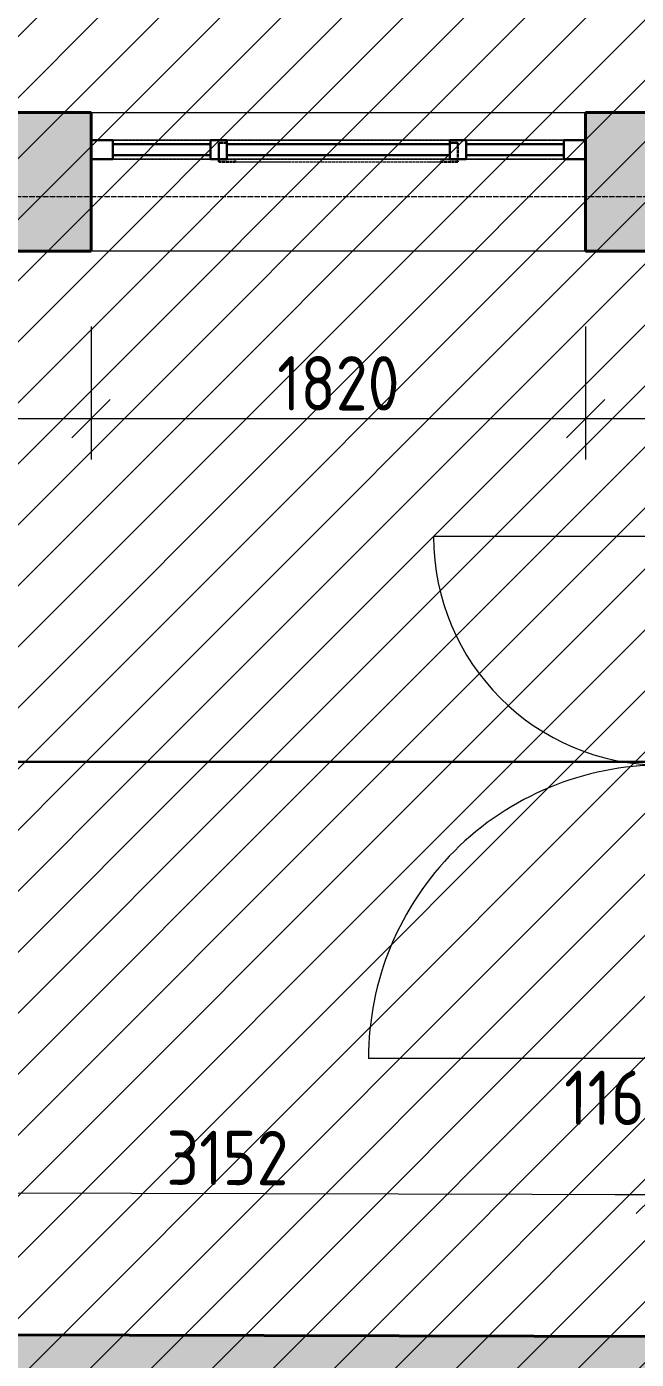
# Model space of a CAD drawing. Header units: millimetres. Extents: x -11886 to 379896, y -8130 to 47743.
# Drawn here: x 235679 to 237923, y 9130 to 14032 of the extents above; entities that cross this region are included whole.
import ezdxf

# ---------------------------------------------------------------- set-up
doc = ezdxf.new("R2010")
doc.units = ezdxf.units.MM
for name, pattern in [('ADSK_Линия сетки', [25, 20, -2.5, 0, -2.5]), ('ADSK_Сверху', [4.5, 3, -1.5]), ('ADSK_Снесено', [4.5, 3, -1.5])]:
    doc.linetypes.add(name, pattern=pattern)
for name, color, linetype, lineweight, true_color in [('_ Окна', 5, 'Continuous', 30, 0x0000ff), ('Витраж', 5, 'Continuous', 18, 0x0000ff), ('Двери', 5, 'Continuous', 18, 0x0000ff), ('Окна', 5, 'Continuous', 18, 0x0000ff), ('Панели витража', 5, 'Continuous', 18, 0x0000ff), ('Стены внутренние', 5, 'Continuous', 18, 0x0000ff), ('Стены наружные', 1, 'ADSK_Снесено', 18, 0xff0000)]:
    doc.layers.add(name, color=color, linetype=linetype, lineweight=lineweight, true_color=true_color)
doc.layers.add('Оси', color=7, linetype='Continuous', lineweight=9)
doc.layers.add('Размеры', color=7, linetype='Continuous', lineweight=9)
doc.styles.add('GOST Common_1', font='GOST_Common.ttf', dxfattribs={"width": 0.9, "height": 200})
doc.dimstyles.new('ADSK_Основной_2_мм_Округление_до_1_мм', dxfattribs={"dimscale": 304.8, "dimtxt": 201.142999, "dimasz": 0.463911, "dimexe": 0.492126, "dimexo": 0.492126, "dimgap": 0.098425, "dimtad": 1, "dimdec": 0, "dimdsep": 46, "dimtxsty": 'GOST Common_1', "dimblk1": 'OBLIQUE', "dimblk2": 'OBLIQUE', "dimsah": 1, "dimcen": 0.09, "dimdle": 0.492126, "dimazin": 2, "dimtfac": 1, "dimtdec": 4, "dimtix": 1, "dimtmove": 0, "dimatfit": 3, "dimfxl": 1, "dimtvp": 1, "dimtolj": 1, "dimtzin": 0, "dimlwd": 20, "dimlwe": 20, "dimarcsym": 2})
doc.dimstyles.new('ADSK_Основной_2_мм_Округление_до_1_мм_1', dxfattribs={"dimscale": 304.8, "dimtxt": 201.142999, "dimasz": 0.463911, "dimexe": 0.492126, "dimexo": 0.492126, "dimgap": 0.098425, "dimtad": 1, "dimdec": 0, "dimdsep": 46, "dimtxsty": 'GOST Common_1', "dimblk1": 'OBLIQUE', "dimblk2": 'OBLIQUE', "dimsah": 1, "dimcen": 0.09, "dimdle": 0.492126, "dimazin": 2, "dimtfac": 1, "dimtdec": 4, "dimtix": 1, "dimtmove": 1, "dimatfit": 3, "dimfxl": 1, "dimtvp": 1, "dimtolj": 1, "dimtzin": 0, "dimlwd": 20, "dimlwe": 20, "dimarcsym": 2})
pattern_1 = [(45, (215977.25, 85026.59), (-112.2532, 112.2532), [])]

# ---------------------------------------------------------------- blocks, each defined once
blk = doc.blocks.new('Прямоугольный импост - 70х20_60мм-1225109-03 План 3-го этажа')
at = {"layer": 'Витраж', "color": 161, "linetype": 'ADSK_Сверху', "true_color": 0xaaaaff}
for p, q in [((39644.1, 2341.7), (39644.1, 2271.7)), ((39724.1, 2341.7), (39644.1, 2341.7)), ((40114.1, 2341.7), (40084.1, 2341.7)), ((39724.1, 2271.7), (39644.1, 2271.7)), ((40114.1, 2271.7), (40084.1, 2271.7))]:
    blk.add_line(p, q, dxfattribs=at)
blk = doc.blocks.new('Прямоугольный импост - 70х20_60мм-1236811-03 План 3-го этажа')
at = {"layer": 'Витраж', "color": 161, "linetype": 'ADSK_Сверху', "true_color": 0xaaaaff}
for p, q in [((-80, 35), (0, 35)), ((0, 35), (0, -35)), ((0, -35), (-80, -35))]:
    blk.add_line(p, q, dxfattribs=at)
blk = doc.blocks.new('Прямоугольный импост - 70х20_60мм-1236812-03 План 3-го этажа')
at = {"layer": 'Витраж', "color": 161, "linetype": 'ADSK_Сверху', "true_color": 0xaaaaff}
for p, q in [((0, 35), (-80, 35)), ((0, -35), (0, 35)), ((-80, -35), (0, -35))]:
    blk.add_line(p, q, dxfattribs=at)
blk = doc.blocks.new('Прямоугольный импост - 70х20_60мм-1225111-03 План 3-го этажа')
at = {"layer": 'Витраж', "color": 161, "linetype": 'ADSK_Сверху', "true_color": 0xaaaaff}
for p, q in [((40144.1, 2341.7), (40114.1, 2341.7)), ((40994.1, 2341.7), (40964.1, 2341.7)), ((40144.1, 2271.7), (40114.1, 2271.7)), ((40994.1, 2271.7), (40964.1, 2271.7))]:
    blk.add_line(p, q, dxfattribs=at)
blk = doc.blocks.new('Витраж-тент со смещением вовне - 60мм 30 сдвиг-1466982-03 План 3-го этажа')
at = {"layer": '_ Окна', "color": 161, "linetype": 'ADSK_Сверху', "true_color": 0xaaaaff}
for p, q in [((-440, 25), (-440, -45)), ((-440, 25), (-410, 25)), ((-440, -45), (-440, 25)), ((440, 25), (410, 25)), ((440, -45), (440, 25)), ((440, -45), (440, 25)), ((-380, -45), (-440, -45)), ((-380, -35), (-380, -45)), ((380, -35), (380, -45)), ((380, -45), (440, -45))]:
    blk.add_line(p, q, dxfattribs=at)
at = {"layer": 'Окна', "color": 161, "linetype": 'ADSK_Сверху', "true_color": 0xaaaaff}
blk.add_line((-380, -45), (380, -45), dxfattribs=at)
blk = doc.blocks.new('Прямоугольный импост - 70х20_60мм-1225113-03 План 3-го этажа')
at = {"layer": 'Витраж', "color": 161, "linetype": 'ADSK_Сверху', "true_color": 0xaaaaff}
for p, q in [((41024.1, 2341.7), (40994.1, 2341.7)), ((41464.1, 2341.7), (41384.1, 2341.7)), ((41464.1, 2271.7), (41464.1, 2341.7)), ((41024.1, 2271.7), (40994.1, 2271.7)), ((41464.1, 2271.7), (41384.1, 2271.7))]:
    blk.add_line(p, q, dxfattribs=at)
blk = doc.blocks.new('Прямоугольный импост - 70х60мм-1236807-03 План 3-го этажа')
at = {"layer": 'Витраж', "color": 161, "linetype": 'ADSK_Сверху', "true_color": 0xaaaaff}
for p, q in [((-30, 35), (30, 35)), ((30, -35), (-30, -35))]:
    blk.add_line(p, q, dxfattribs=at)
blk = doc.blocks.new('Прямоугольный импост - 70х60мм-1225009-03 План 3-го этажа')
at = {"layer": 'Витраж', "color": 161, "linetype": 'ADSK_Сверху', "true_color": 0xaaaaff}
for p, q in [((41024.1, 2341.7), (41024.1, 2271.7)), ((41384.1, 2341.7), (41024.1, 2341.7)), ((41384.1, 2271.7), (41384.1, 2341.7)), ((41384.1, 2271.7), (41024.1, 2271.7))]:
    blk.add_line(p, q, dxfattribs=at)
blk = doc.blocks.new('Прямоугольный импост - 70х60мм-1242018-03 План 3-го этажа')
at = {"layer": 'Витраж', "color": 161, "linetype": 'ADSK_Сверху', "true_color": 0xaaaaff}
for p, q in [((40144.1, 2341.7), (40144.1, 2271.7)), ((40964.1, 2341.7), (40144.1, 2341.7)), ((40964.1, 2271.7), (40964.1, 2341.7)), ((40964.1, 2271.7), (40144.1, 2271.7))]:
    blk.add_line(p, q, dxfattribs=at)
blk = doc.blocks.new('Системная панель - _AR_Стекло_40мм_привязка по центру-V52-03 План 3-го этажа')
at = {"layer": 'Панели витража', "lineweight": 30}
for p, q in [((180, 20), (-180, 20)), ((-180, 20), (-180, -20)), ((180, -20), (180, 20)), ((-180, -20), (180, -20))]:
    blk.add_line(p, q, dxfattribs=at)
blk = doc.blocks.new('Прямоугольный импост - 70х40_60мм-V87-03 План 3-го этажа')
at = {"layer": 'Витраж'}
for p, q in [((-6172.3, 22549.3), (-6172.3, 22189.3)), ((-6102.3, 22549.3), (-6102.3, 22189.3))]:
    blk.add_line(p, q, dxfattribs=at)
blk = doc.blocks.new('Прямоугольный импост - 70х20_60мм-V53-03 План 3-го этажа')
at = {"layer": 'Витраж', "lineweight": 30}
for p, q in [((-80, 35), (0, 35)), ((-80, -35), (-80, 35)), ((0, 35), (0, -35)), ((0, -35), (-80, -35))]:
    blk.add_line(p, q, dxfattribs=at)
blk = doc.blocks.new('Прямоугольный импост - 70х20_60мм-V54-03 План 3-го этажа')
at = {"layer": 'Витраж', "lineweight": 30}
for p, q in [((0, 35), (-80, 35)), ((-80, 35), (-80, -35)), ((0, -35), (0, 35)), ((-80, -35), (0, -35))]:
    blk.add_line(p, q, dxfattribs=at)
blk = doc.blocks.new('Прямоугольный импост - 70х40_60мм-V66-03 План 3-го этажа')
at = {"layer": 'Витраж'}
for p, q in [((-6012, 11415.4), (-6012, 11055.4)), ((-5942, 11415.4), (-5942, 11055.4))]:
    blk.add_line(p, q, dxfattribs=at)
blk = doc.blocks.new('Системная панель - _AR_Стекло_40мм_привязка по центру-V55-03 План 3-го этажа')
at = {"layer": 'Панели витража', "lineweight": 30}
for p, q in [((410, 20), (-410, 20)), ((-410, 20), (-410, -20)), ((410, -20), (410, 20)), ((-410, -20), (410, -20))]:
    blk.add_line(p, q, dxfattribs=at)
blk = doc.blocks.new('Прямоугольный импост - 70х40_60мм-V68-03 План 3-го этажа')
at = {"layer": 'Витраж'}
for p, q in [((-6012, 10995.4), (-6012, 10175.4)), ((-5942, 10995.4), (-5942, 10175.4))]:
    blk.add_line(p, q, dxfattribs=at)
blk = doc.blocks.new('Прямоугольный импост - 70х60мм-V56-03 План 3-го этажа')
at = {"layer": 'Витраж', "lineweight": 30}
for p, q in [((-30, 35), (30, 35)), ((-30, -35), (-30, 35)), ((30, 35), (30, -35)), ((30, -35), (-30, -35))]:
    blk.add_line(p, q, dxfattribs=at)
blk = doc.blocks.new('Дверь-Витраж-Двойная-Витрина - Дв-6-1859109-03 План 3-го этажа')
at = {"layer": 'Двери'}
for p, q in [((-959.8125, 40), (-959.8125, 1095.175)), ((959.8125, 40), (959.8125, 855.55))]:
    blk.add_line(p, q, dxfattribs=at)
for centre, radius, start, end in [((-959.8125, 15.55), 1079.625, 0, 90), ((959.8125, 15.55), 840, 90, 180)]:
    blk.add_arc(centre, radius, start, end, dxfattribs=at)
blk = doc.blocks.new('_Oblique')
at = {"color": 0, "linetype": 'ByBlock', "lineweight": -2}
blk.add_line((-0.5, -0.5), (0.5, 0.5), dxfattribs=at)
blk = doc.blocks.new('*D2301')
at = {"layer": 'Defpoints', "color": 0, "transparency": 16777216}
for p in [(234841.8, 9845.3), (237993.2, 9736.9), (237992, 9266.3)]:
    blk.add_point(p, dxfattribs=at)
at = {"layer": 'Размеры', "color": 0, "lineweight": 20, "transparency": 16777216}
for p, q in [((237992.4, 9416.3), (237993.6, 9886.9)), ((234691.5, 9745.7), (238143.2, 9736.5)), ((234841.4, 9695.3), (234841.1, 9595.3))]:
    blk.add_line(p, q, dxfattribs=at)
at = {"layer": 'Размеры', "color": 0, "lineweight": 20, "transparency": 16777216, "xscale": 141.4, "yscale": 141.4, "zscale": 141.4}
for p, rotation in [((234841.5, 9745.3), 179.8485505273597), ((237993.2, 9736.9), 359.8485505273597)]:
    blk.add_blockref('_Oblique', p, dxfattribs=dict(at, rotation=rotation))
at = {"layer": 'Размеры', "color": 0, "lineweight": 20, "transparency": 16777216, "insert": (236417.7, 9871.1), "char_height": 200, "width": 560.473, "attachment_point": 5, "rotation": 359.8486, "style": 'GOST Common_1'}
blk.add_mtext('\\A1;3152', dxfattribs=at)
blk = doc.blocks.new('*D2302')
at = {"layer": 'Defpoints', "color": 0, "transparency": 16777216}
for p in [(238109.2, 9736.6), (237992, 9266.3), (238108, 9266.3)]:
    blk.add_point(p, dxfattribs=at)
at = {"layer": 'Размеры', "color": 0, "lineweight": 20, "transparency": 16777216}
for p, q in [((237992.4, 9416.3), (237993.6, 9886.9)), ((238108.4, 9416.3), (238109.6, 9886.6)), ((237843.2, 9737.3), (238259.2, 9736.2))]:
    blk.add_line(p, q, dxfattribs=at)
at = {"layer": 'Размеры', "color": 0, "lineweight": 20, "transparency": 16777216, "xscale": 141.4, "yscale": 141.4, "zscale": 141.4}
for p, rotation in [((237993.2, 9736.9), 179.8485505273597), ((238109.2, 9736.6), 359.8485505273597)]:
    blk.add_blockref('_Oblique', p, dxfattribs=dict(at, rotation=rotation))
at = {"layer": 'Размеры', "color": 0, "lineweight": 20, "transparency": 16777216, "insert": (237657.2, 10192.5), "char_height": 200, "width": 364.103, "attachment_point": 1, "rotation": 359.8486, "line_spacing_factor": 1.022761, "style": 'GOST Common_1'}
blk.add_mtext('\\A1;116', dxfattribs=at)
blk = doc.blocks.new('*D2318')
at = {"layer": 'Defpoints', "color": 0, "transparency": 16777216}
for p in [(234944.1, 13087.2), (235915.9, 13079.5), (235915.9, 12590.1)]:
    blk.add_point(p, dxfattribs=at)
at = {"layer": 'Размеры', "color": 0, "lineweight": 20, "transparency": 16777216}
for p, q in [((234944.1, 12937.2), (234944.1, 12440.1)), ((235915.9, 12929.5), (235915.9, 12440.1)), ((234794.1, 12590.1), (236065.9, 12590.1))]:
    blk.add_line(p, q, dxfattribs=at)
at = {"layer": 'Размеры', "color": 0, "lineweight": 20, "transparency": 16777216, "xscale": 141.4, "yscale": 141.4, "zscale": 141.4, "rotation": 180}
blk.add_blockref('_Oblique', (234944.1, 12590.1), dxfattribs=at)
at = {"layer": 'Размеры', "color": 0, "lineweight": 20, "transparency": 16777216, "xscale": 141.4, "yscale": 141.4, "zscale": 141.4}
blk.add_blockref('_Oblique', (235915.9, 12590.1), dxfattribs=at)
at = {"layer": 'Размеры', "color": 0, "lineweight": 20, "transparency": 16777216, "insert": (235430, 12720.1), "char_height": 200, "width": 454.106, "attachment_point": 5, "style": 'GOST Common_1'}
blk.add_mtext('\\A1;972', dxfattribs=at)
blk = doc.blocks.new('*D2319')
at = {"layer": 'Defpoints', "color": 0, "transparency": 16777216}
for p in [(235915.9, 13079.5), (237735.9, 13079.5), (237735.9, 12590.1)]:
    blk.add_point(p, dxfattribs=at)
at = {"layer": 'Размеры', "color": 0, "lineweight": 20, "transparency": 16777216}
for p, q in [((235915.9, 12929.5), (235915.9, 12440.1)), ((237735.9, 12929.5), (237735.9, 12440.1)), ((235765.9, 12590.1), (237885.9, 12590.1))]:
    blk.add_line(p, q, dxfattribs=at)
at = {"layer": 'Размеры', "color": 0, "lineweight": 20, "transparency": 16777216, "xscale": 141.4, "yscale": 141.4, "zscale": 141.4, "rotation": 180}
blk.add_blockref('_Oblique', (235915.9, 12590.1), dxfattribs=at)
at = {"layer": 'Размеры', "color": 0, "lineweight": 20, "transparency": 16777216, "xscale": 141.4, "yscale": 141.4, "zscale": 141.4}
blk.add_blockref('_Oblique', (237735.9, 12590.1), dxfattribs=at)
at = {"layer": 'Размеры', "color": 0, "lineweight": 20, "transparency": 16777216, "insert": (236825.9, 12720.1), "char_height": 200, "width": 560.473, "attachment_point": 5, "style": 'GOST Common_1'}
blk.add_mtext('\\A1;1820', dxfattribs=at)
blk = doc.blocks.new('*D2320')
at = {"layer": 'Defpoints', "color": 0, "transparency": 16777216}
for p in [(237735.9, 13079.5), (238709.6, 13071.7), (238709.6, 12590.1)]:
    blk.add_point(p, dxfattribs=at)
at = {"layer": 'Размеры', "color": 0, "lineweight": 20, "transparency": 16777216}
for p, q in [((237735.9, 12929.5), (237735.9, 12440.1)), ((238709.6, 12921.7), (238709.6, 12440.1)), ((237585.9, 12590.1), (238859.6, 12590.1))]:
    blk.add_line(p, q, dxfattribs=at)
at = {"layer": 'Размеры', "color": 0, "lineweight": 20, "transparency": 16777216, "xscale": 141.4, "yscale": 141.4, "zscale": 141.4, "rotation": 180}
blk.add_blockref('_Oblique', (237735.9, 12590.1), dxfattribs=at)
at = {"layer": 'Размеры', "color": 0, "lineweight": 20, "transparency": 16777216, "xscale": 141.4, "yscale": 141.4, "zscale": 141.4}
blk.add_blockref('_Oblique', (238709.6, 12590.1), dxfattribs=at)
at = {"layer": 'Размеры', "color": 0, "lineweight": 20, "transparency": 16777216, "insert": (238222.8, 12720.1), "char_height": 200, "width": 474.561, "attachment_point": 5, "style": 'GOST Common_1'}
blk.add_mtext('\\A1;974', dxfattribs=at)

msp = doc.modelspace()

# ---------------------------------------------------------------- hatches: boundary and pattern name
at = {"lineweight": 13, "true_color": 0x636466, "transparency": 33554559}
h = msp.add_hatch(dxfattribs=at)
h.set_pattern_fill('ANSI31', color=251, scale=50)
h.set_pattern_definition(pattern_1)
h.paths.add_polyline_path([(265910.66, 8682.3), (272191.2, 8682.3), (272009.87, 43909.21), (262010.47, 43909.21), (262010.47, 21084.06), (262697.11, 21054.57), (262698.93, 11328.12), (216748.38, 11328.12), (216748.38, 8679.25), (216267.75, 8679.25), (216267.75, 456.79), (224250.25, 422.02), (224250.25, 2336.48), (234949.9, 2336.48), (234949.9, -2582.57), (247313.65, -2582.57), (247313.65, 2335.74), (258014.19, 2256.79), (258014.19, 300.23), (265910.66, 300.23)])
h = msp.add_hatch(dxfattribs=at)
h.set_pattern_fill('ANSI31', color=251, scale=50)
h.set_pattern_definition(pattern_1)
h.paths.add_polyline_path([(247294.27, 43675.13), (234433.09, 43675.13), (234433.09, 21068.63), (227282.49, 21068.63), (227278.57, 13720.18), (230264.83, 13716.63), (230264.83, 13206.63), (228402.42, 13206.63), (228402.42, 11328.12), (251770.02, 11328.12), (251770.02, 13716.63), (254719.16, 13716.63), (254706.96, 21084.06), (247294.27, 21084.06)])
at = {"layer": 'Стены внутренние', "true_color": 0xc0c0c0}
h = msp.add_hatch(color=9, dxfattribs=at)
h.paths.add_polyline_path([(258100.32, 8781.42), (258097.49, 9161.43), (251920.52, 9177.75), (251919.51, 8797.75), (258042.56, 8781.57)])
h.paths.add_polyline_path([(250419.52, 8801.72), (250420.34, 9181.72), (243349.52, 9200.41), (243348.51, 8820.41), (249544.59, 8804.03)])
h.paths.add_polyline_path([(241848.52, 8824.38), (241849.34, 9204.37), (234840.13, 9222.9), (234840.13, 8842.9), (241580.64, 8825.08)])
h.paths.add_polyline_path([(233339.13, 8846.87), (233339.95, 9226.87), (231140.59, 9232.68), (231139.59, 8852.68), (232774.02, 8848.36)])
h.paths.add_polyline_path([(229639.59, 8856.65), (229640.41, 9236.65), (224110.28, 9251.26), (224111.02, 8871.26), (227566.27, 8862.13)])
at = {"layer": 'Стены наружные', "linetype": 'Continuous', "true_color": 0xc0c0c0}
h = msp.add_hatch(color=9, dxfattribs=at)
h.paths.add_polyline_path([(254427.14, 13206.63), (255229.16, 13206.63), (255229.16, 13716.63), (251806.07, 13716.63), (251806.07, 13206.63), (253259.28, 13206.63)])
h.paths.add_polyline_path([(249008.09, 13206.63), (249986.07, 13206.63), (249986.07, 13716.63), (249008.09, 13716.63), (249008.09, 13248.53)])
h.paths.add_polyline_path([(246252.09, 13206.63), (247188.09, 13206.63), (247188.09, 13716.63), (246156.11, 13716.63), (246156.11, 13206.63)])
h.paths.add_polyline_path([(243916.36, 13206.63), (244336.11, 13206.63), (244336.11, 13716.63), (243368.65, 13716.63), (243368.65, 13206.63), (243913.88, 13206.63)])
h.paths.add_polyline_path([(241548.65, 13206.63), (241548.65, 13716.63), (240529.62, 13716.63), (240529.62, 13206.63)])
h.paths.add_polyline_path([(238709.62, 13206.63), (238709.62, 13716.63), (237735.92, 13716.63), (237735.92, 13206.63), (238077.04, 13206.63)])
h.paths.add_polyline_path([(235915.92, 13206.63), (235915.92, 13716.63), (234944.12, 13716.63), (234944.12, 13206.63), (235313.76, 13206.63)])
h.paths.add_polyline_path([(233124.12, 13206.63), (233124.12, 13716.63), (232090.16, 13716.63), (232090.16, 13206.63), (232237.72, 13206.63)])
h.paths.add_polyline_path([(228302.42, 13206.63), (230270.16, 13206.63), (230270.16, 13716.63), (226808.57, 13716.63), (226808.57, 13206.63), (228104.16, 13206.63)])

# ---------------------------------------------------------------- linework, layer by layer
at = {"color": 251, "lineweight": 30, "true_color": 0x636466}
msp.add_lwpolyline([(227282.49, 21068.63), (227278.57, 13720.18), (230264.83, 13716.63), (230264.83, 13206.63), (228402.42, 13206.63), (228402.42, 11328.12), (251770.02, 11328.12), (251770.02, 13716.63), (254719.16, 13716.63), (254706.96, 21084.06), (247294.27, 21084.06), (247294.27, 43675.13), (234433.09, 43675.13), (234433.09, 21068.63), (227282.49, 21068.63)], dxfattribs=at)
at = {"layer": 'Оси', "linetype": 'ADSK_Линия сетки'}
msp.add_line((204891.03, 13406.79), (273118.97, 13406.79), dxfattribs=at)
at = {"layer": 'Стены внутренние', "color": 18, "lineweight": 40, "true_color": 0x000000}
msp.add_line((241849.52, 9204.37), (234840.13, 9222.9), dxfattribs=at)
at = {"layer": 'Стены наружные', "color": 18, "linetype": 'Continuous', "lineweight": 40, "true_color": 0x000000}
for p, q in [((235915.92, 13716.63), (234944.12, 13716.63)), ((235915.92, 13206.63), (235915.92, 13716.63)), ((238709.62, 13716.63), (237735.92, 13716.63)), ((237735.92, 13716.63), (237735.92, 13206.63)), ((234944.12, 13206.63), (235915.92, 13206.63)), ((237735.92, 13206.63), (237991.98, 13206.63))]:
    msp.add_line(p, q, dxfattribs=at)
at = {"layer": 'Стены наружные', "color": 18, "linetype": 'Continuous', "true_color": 0x000000}
for p, q in [((235915.92, 13716.63), (237735.92, 13716.63)), ((237735.92, 13206.63), (235915.92, 13206.63))]:
    msp.add_line(p, q, dxfattribs=at)

# ---------------------------------------------------------------- block references
at = {"layer": '_ Окна', "color": 161, "linetype": 'ADSK_Сверху', "true_color": 0xaaaaff}
msp.add_blockref('Витраж-тент со смещением вовне - 60мм 30 сдвиг-1466982-03 План 3-го этажа', (236825.92, 13579.53), dxfattribs=at)
at = {"layer": 'Витраж', "color": 161, "linetype": 'ADSK_Сверху', "true_color": 0xaaaaff, "rotation": 180}
for name, p in [('Прямоугольный импост - 70х20_60мм-1236812-03 План 3-го этажа', (235915.92, 13579.53)), ('Прямоугольный импост - 70х20_60мм-1225113-03 План 3-го этажа', (277380.02, 15886.21)), ('Прямоугольный импост - 70х60мм-1225009-03 План 3-го этажа', (277380.02, 15886.21)), ('Прямоугольный импост - 70х20_60мм-1225111-03 План 3-го этажа', (277380.02, 15886.21)), ('Прямоугольный импост - 70х60мм-1242018-03 План 3-го этажа', (277380.02, 15886.21)), ('Прямоугольный импост - 70х20_60мм-1225109-03 План 3-го этажа', (277380.02, 15886.21)), ('Прямоугольный импост - 70х60мм-1225009-03 План 3-го этажа', (278680.02, 15886.21))]:
    msp.add_blockref(name, p, dxfattribs=at)
at = {"layer": 'Витраж'}
for name, p, rotation in [('Прямоугольный импост - 70х20_60мм-V54-03 План 3-го этажа', (235915.92, 13579.53), 180), ('Прямоугольный импост - 70х40_60мм-V87-03 План 3-го этажа', (213806.66, 7442.21), 270.0000000000004), ('Прямоугольный импост - 70х40_60мм-V68-03 План 3-го этажа', (226240.53, 7602.56), 270.0000000000005), ('Прямоугольный импост - 70х40_60мм-V66-03 План 3-го этажа', (226240.53, 7602.56), 270.0000000000002)]:
    msp.add_blockref(name, p, dxfattribs=dict(at, rotation=rotation))
at = {"layer": 'Витраж', "color": 161, "linetype": 'ADSK_Сверху', "true_color": 0xaaaaff, "extrusion": (0, 0, -1), "rotation": 180}
for name, p in [('Прямоугольный импост - 70х60мм-1236807-03 План 3-го этажа', (-236385.92, 13579.53)), ('Прямоугольный импост - 70х60мм-1236807-03 План 3-го этажа', (-237265.92, 13579.53)), ('Прямоугольный импост - 70х20_60мм-1236811-03 План 3-го этажа', (-237735.92, 13579.53))]:
    msp.add_blockref(name, p, dxfattribs=at)
at = {"layer": 'Витраж', "extrusion": (0, 0, -1), "rotation": 180}
for name, p in [('Прямоугольный импост - 70х60мм-V56-03 План 3-го этажа', (-236385.92, 13579.53)), ('Прямоугольный импост - 70х60мм-V56-03 План 3-го этажа', (-237265.92, 13579.53)), ('Прямоугольный импост - 70х20_60мм-V53-03 План 3-го этажа', (-237735.92, 13579.53))]:
    msp.add_blockref(name, p, dxfattribs=at)
at = {"layer": 'Двери', "rotation": 89.99999999999993}
msp.add_blockref('Дверь-Витраж-Двойная-Витрина - Дв-6-1859109-03 План 3-го этажа', (238031.98, 11196.33), dxfattribs=at)
at = {"layer": 'Панели витража'}
for name, p in [('Системная панель - _AR_Стекло_40мм_привязка по центру-V52-03 План 3-го этажа', (236175.92, 13579.53)), ('Системная панель - _AR_Стекло_40мм_привязка по центру-V55-03 План 3-го этажа', (236825.92, 13579.53)), ('Системная панель - _AR_Стекло_40мм_привязка по центру-V52-03 План 3-го этажа', (237475.92, 13579.53))]:
    msp.add_blockref(name, p, dxfattribs=at)

# ---------------------------------------------------------------- dimensions: what is measured, and where the dimension line sits
at = {"layer": 'Размеры', "lineweight": 20}
for base, p1, p2, override, picture, middle in [((235915.92, 12590.13), (234944.12, 13087.17), (235915.92, 13079.53), {"dimpost": '<>', "dimfxl": 971.833906}, '*D2318', (235430.02, 12720.13)), ((237735.92, 12590.13), (235915.92, 13079.53), (237735.92, 13079.53), {"dimpost": '<>', "dimfxl": 1820}, '*D2319', (236825.92, 12720.13)), ((238709.62, 12590.13), (237735.92, 13079.53), (238709.62, 13071.75), {"dimpost": '<>', "dimfxl": 973.731243}, '*D2320', (238222.77, 12720.13))]:
    dim = msp.add_linear_dim(base=base, p1=p1, p2=p2, dimstyle='ADSK_Основной_2_мм_Округление_до_1_мм', override=override, dxfattribs=at)
    dim.commit()
    dim.dimension.update_dxf_attribs({"geometry": picture, "text_midpoint": middle})
dim = msp.add_linear_dim(base=(238109.22, 9736.63), p1=(237991.98, 9266.33), p2=(238107.98, 9266.33), angle=359.84855, dimstyle='ADSK_Основной_2_мм_Округление_до_1_мм_1', override={"dimpost": '<>', "dimfxl": 116}, dxfattribs=at)
dim.commit()
dim.dimension.update_dxf_attribs({"geometry": '*D2302', "text_midpoint": (237838.44, 9895.38), "dimtype": 160})
dim = msp.add_linear_dim(base=(237993.22, 9736.94), p1=(234841.77, 9845.26), p2=(237991.98, 9266.33), angle=359.84855, dimstyle='ADSK_Основной_2_мм_Округление_до_1_мм', override={"dimpost": '<>', "dimfxl": 3202.957461}, dxfattribs=at)
dim.commit()
dim.dimension.update_dxf_attribs({"geometry": '*D2301', "text_midpoint": (236417.71, 9871.11)})

doc.saveas('drawing.dxf')
